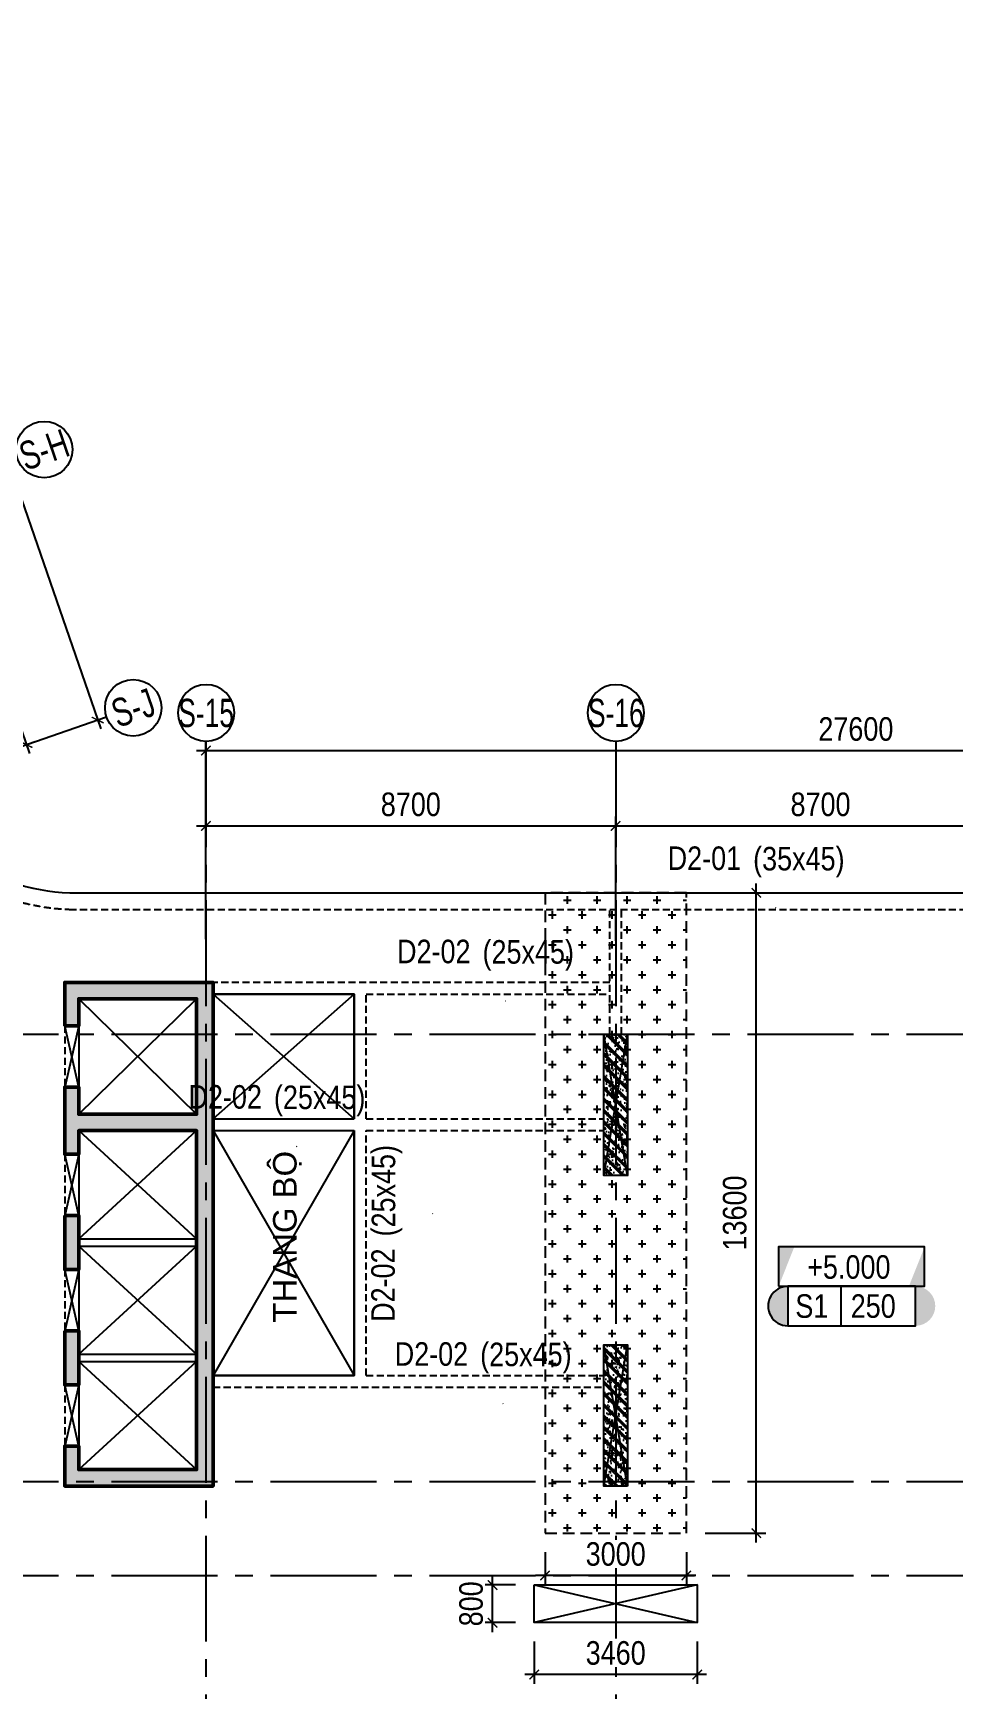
# Model space of a CAD drawing. Header units: millimetres. Extents: x -80883 to 1826631, y -376836 to 309394.
# Drawn here: x 1136849 to 1156378, y -329733 to -294566 of the extents above; entities that cross this region are included whole.
import ezdxf
from ezdxf.enums import TextEntityAlignment as Align

# ---------------------------------------------------------------- set-up
doc = ezdxf.new("R2010")
doc.units = ezdxf.units.MM
doc.header["$LTSCALE"] = 100
doc.header["$PDMODE"] = 32
doc.header["$PDSIZE"] = 2.5
for name, pattern in [('CENTER2', [1.125, 0.75, -0.125, 0.125, -0.125]), ('DASHED', [4.5, 3, -1.5]), ('HIDDEN', [0.375, 0.25, -0.125])]:
    doc.linetypes.add(name, pattern=pattern)
for name, color, linetype in [('0-khuat', 3, 'HIDDEN'), ('A-GLAZ', 135, 'Continuous'), ('ccu11-Khuat', 9, 'DASHED'), ('ccu11-Thay', 7, 'Continuous'), ('ccu12-Chidan', 9, 'Continuous'), ('ccu12-Hatch', 250, 'Continuous'), ('ccu12-Text', 31, 'Continuous'), ('ccu12-Truc', 13, 'CENTER2'), ('KC2-DIM', 251, 'Continuous'), ('KT-Dim', 8, 'Continuous'), ('KT-Hatch', 251, 'Continuous'), ('Xref_ST_MBDV Cot vach 30.7.2022|Xref_ST_MBDV Cot vach 30.7.2022|Xref_ST_MBDV Cot vach 30.7.2022|Xref_ST_MBDV Cot vach 30.7.2022|A-GRID-SYM', 50, 'Continuous'), ('Xref_ST_MBDV Cot vach 30.7.2022|Xref_ST_MBDV Cot vach 30.7.2022|Xref_ST_MBDV Cot vach 30.7.2022|Xref_ST_MBDV Cot vach 30.7.2022|KC-Betong', 6, 'Continuous')]:
    doc.layers.add(name, color=color, linetype=linetype)
for name, color, linetype, lineweight in [('ccu12-Tencaukien', 9, 'Continuous', 15), ('KC-Tencaukien', 9, 'Continuous', 15), ('ST_MBDV Cot vach 220805$0$Xref_ST_MBDV Cot vach 30.7.2022$0$KT-Net cot vach', 6, 'Continuous', 50)]:
    doc.layers.add(name, color=color, linetype=linetype, lineweight=lineweight)
doc.styles.add('Arial', font='arial.ttf', dxfattribs={"width": 0.7})
doc.styles.add('Arial Narrow', font='ARIALN.TTF')
doc.styles.add('HBA-Text', font='GOTHIC.TTF')
doc.dimstyles.new('ccu12-200', dxfattribs={"dimscale": 200, "dimtxt": 2.5, "dimasz": 1, "dimexe": 1, "dimexo": 2, "dimgap": 1, "dimtad": 1, "dimdec": 0, "dimrnd": 5, "dimdsep": 46, "dimtxsty": 'Arial Narrow', "dimblk": 'ARCHTICK', "dimcen": -1, "dimdle": 1, "dimclrd": 256, "dimclre": 256, "dimclrt": 3, "dimadec": 0, "dimazin": 2, "dimtfac": 0.1, "dimtdec": 0, "dimtmove": 0, "dimatfit": 1, "dimldrblk": 'ARCHTICK', "dimfxl": 1, "dimtvp": 0.833333, "dimtolj": 1, "dimtzin": 12, "dimarcsym": 0})

# ---------------------------------------------------------------- blocks, each defined once
blk = doc.blocks.new('_ARCHTICK')
at = {"color": 0, "linetype": 'ByBlock', "const_width": 0.15}
blk.add_lwpolyline([(-0.5, -0.5), (0.5, 0.5)], dxfattribs=at)
blk = doc.blocks.new('*D1000')
at = {"layer": 'Defpoints', "color": 0, "transparency": 16777216}
for p in [(373326, -61952, 0), (377787, -66548), (375218, -67435, 0)]:
    blk.add_point(p, dxfattribs=at)
at = {"layer": 'KT-Dim', "lineweight": -2, "transparency": 16777216}
for p, q in [((373704, -61822), (376084, -61000)), ((375829, -60876), (377853, -66737)), ((375596, -67304), (377976, -66483))]:
    blk.add_line(p, q, dxfattribs=at)
at = {"layer": 'KT-Dim', "lineweight": -2, "transparency": 16777216, "xscale": 200, "yscale": 200, "zscale": 200}
for p, rotation in [((375894, -61065), 109.0471074728855), ((377787, -66548), 289.0471074728856)]:
    blk.add_blockref('_ARCHTICK', p, dxfattribs=dict(at, rotation=rotation))
at = {"layer": 'KT-Dim', "color": 3, "transparency": 16777216, "insert": (377271, -63658), "char_height": 500, "attachment_point": 5, "rotation": 289.0471, "style": 'Arial Narrow'}
blk.add_mtext('\\A1;5800', dxfattribs=at)
blk = doc.blocks.new('GRID-SYM-flat-91')
at = {"layer": 'Xref_ST_MBDV Cot vach 30.7.2022|Xref_ST_MBDV Cot vach 30.7.2022|Xref_ST_MBDV Cot vach 30.7.2022|Xref_ST_MBDV Cot vach 30.7.2022|A-GRID-SYM'}
blk.add_circle((0, 0, 0), 900, dxfattribs=at)
at = {"layer": 'Xref_ST_MBDV Cot vach 30.7.2022|Xref_ST_MBDV Cot vach 30.7.2022|Xref_ST_MBDV Cot vach 30.7.2022|Xref_ST_MBDV Cot vach 30.7.2022|A-GRID-SYM', "style": 'HBA-Text'}
blk.add_attdef('GRID', text='', height=900, rotation=19.0471, dxfattribs=at).set_placement((0, 0, 0), align=Align.MIDDLE_CENTER)
blk = doc.blocks.new('GRID-SYM-flat-103')
at = {"layer": 'Xref_ST_MBDV Cot vach 30.7.2022|Xref_ST_MBDV Cot vach 30.7.2022|Xref_ST_MBDV Cot vach 30.7.2022|Xref_ST_MBDV Cot vach 30.7.2022|A-GRID-SYM'}
blk.add_circle((0, 0, 0), 900, dxfattribs=at)
at = {"layer": 'Xref_ST_MBDV Cot vach 30.7.2022|Xref_ST_MBDV Cot vach 30.7.2022|Xref_ST_MBDV Cot vach 30.7.2022|Xref_ST_MBDV Cot vach 30.7.2022|A-GRID-SYM', "style": 'HBA-Text'}
blk.add_attdef('GRID', text='', height=900, rotation=19.0471, dxfattribs=at).set_placement((0, 0, 0), align=Align.MIDDLE_CENTER)
blk = doc.blocks.new('*D976')
at = {"layer": 'Defpoints', "color": 0, "transparency": 16777216}
for p in [(366647, -37704, 0), (379300, -66026), (376730, -66913, 0)]:
    blk.add_point(p, dxfattribs=at)
at = {"layer": 'KT-Dim', "lineweight": -2, "transparency": 16777216}
for p, q in [((367025, -37574), (369405, -36752)), ((369150, -36628), (379365, -66215)), ((377108, -66782), (379489, -65960))]:
    blk.add_line(p, q, dxfattribs=at)
at = {"layer": 'KT-Dim', "lineweight": -2, "transparency": 16777216, "xscale": 200, "yscale": 200, "zscale": 200}
for p, rotation in [((369216, -36817), 109.0471074728855), ((379300, -66026), 289.0471074728856)]:
    blk.add_blockref('_ARCHTICK', p, dxfattribs=dict(at, rotation=rotation))
at = {"layer": 'KT-Dim', "color": 3, "transparency": 16777216, "insert": (374688, -51273), "char_height": 500, "attachment_point": 5, "rotation": 289.0471, "style": 'Arial Narrow'}
blk.add_mtext('\\A1;30900', dxfattribs=at)
blk = doc.blocks.new('*D978')
at = {"layer": 'Defpoints', "color": 0, "transparency": 16777216}
for p in [(390299, -68275), (381599, -71082, 0), (390299, -71118, 0)]:
    blk.add_point(p, dxfattribs=at)
at = {"layer": 'KT-Dim', "lineweight": -2, "transparency": 16777216}
for p, q in [((381599, -70682), (381599, -68075)), ((390299, -70718), (390299, -68075)), ((381399, -68275), (390499, -68275))]:
    blk.add_line(p, q, dxfattribs=at)
at = {"layer": 'KT-Dim', "lineweight": -2, "transparency": 16777216, "xscale": 200, "yscale": 200, "zscale": 200, "rotation": 180}
blk.add_blockref('_ARCHTICK', (381599, -68275), dxfattribs=at)
at = {"layer": 'KT-Dim', "lineweight": -2, "transparency": 16777216, "xscale": 200, "yscale": 200, "zscale": 200}
blk.add_blockref('_ARCHTICK', (390299, -68275), dxfattribs=at)
at = {"layer": 'KT-Dim', "color": 3, "transparency": 16777216, "insert": (385949, -67819), "char_height": 500, "attachment_point": 5, "style": 'Arial Narrow'}
blk.add_mtext('\\A1;8700', dxfattribs=at)
blk = doc.blocks.new('*D979')
at = {"layer": 'Defpoints', "color": 0, "transparency": 16777216}
for p in [(398999, -68275), (398999, -70976, 0), (390299, -71118, 0)]:
    blk.add_point(p, dxfattribs=at)
at = {"layer": 'KT-Dim', "lineweight": -2, "transparency": 16777216}
for p, q in [((390299, -70718), (390299, -68075)), ((398999, -70576), (398999, -68075)), ((390099, -68275), (399199, -68275))]:
    blk.add_line(p, q, dxfattribs=at)
at = {"layer": 'KT-Dim', "lineweight": -2, "transparency": 16777216, "xscale": 200, "yscale": 200, "zscale": 200, "rotation": 180}
blk.add_blockref('_ARCHTICK', (390299, -68275), dxfattribs=at)
at = {"layer": 'KT-Dim', "lineweight": -2, "transparency": 16777216, "xscale": 200, "yscale": 200, "zscale": 200}
blk.add_blockref('_ARCHTICK', (398999, -68275), dxfattribs=at)
at = {"layer": 'KT-Dim', "color": 3, "transparency": 16777216, "insert": (394649, -67819), "char_height": 500, "attachment_point": 5, "style": 'Arial Narrow'}
blk.add_mtext('\\A1;8700', dxfattribs=at)
blk = doc.blocks.new('*D982')
at = {"layer": 'Defpoints', "color": 0, "transparency": 16777216}
for p in [(409199, -66675), (381599, -70845), (409199, -70845)]:
    blk.add_point(p, dxfattribs=at)
at = {"layer": 'KT-Dim', "lineweight": -2, "transparency": 16777216}
for p, q in [((381399, -66675), (409399, -66675)), ((381599, -70445), (381599, -66475)), ((409199, -70445), (409199, -66475))]:
    blk.add_line(p, q, dxfattribs=at)
at = {"layer": 'KT-Dim', "lineweight": -2, "transparency": 16777216, "xscale": 200, "yscale": 200, "zscale": 200, "rotation": 180}
blk.add_blockref('_ARCHTICK', (381599, -66675), dxfattribs=at)
at = {"layer": 'KT-Dim', "lineweight": -2, "transparency": 16777216, "xscale": 200, "yscale": 200, "zscale": 200}
blk.add_blockref('_ARCHTICK', (409199, -66675), dxfattribs=at)
at = {"layer": 'KT-Dim', "color": 3, "transparency": 16777216, "insert": (395399, -66219), "char_height": 500, "attachment_point": 5, "style": 'Arial Narrow'}
blk.add_mtext('\\A1;27600', dxfattribs=at)
blk = doc.blocks.new('GRID-SYM-flat-73')
at = {"layer": 'Xref_ST_MBDV Cot vach 30.7.2022|Xref_ST_MBDV Cot vach 30.7.2022|Xref_ST_MBDV Cot vach 30.7.2022|Xref_ST_MBDV Cot vach 30.7.2022|A-GRID-SYM'}
blk.add_circle((0, 0, 0), 900, dxfattribs=at)
at = {"layer": 'Xref_ST_MBDV Cot vach 30.7.2022|Xref_ST_MBDV Cot vach 30.7.2022|Xref_ST_MBDV Cot vach 30.7.2022|Xref_ST_MBDV Cot vach 30.7.2022|A-GRID-SYM', "style": 'HBA-Text'}
blk.add_attdef('GRID', text='', height=900, rotation=359.6303, dxfattribs=at).set_placement((0, 0, 0), align=Align.MIDDLE_CENTER)
blk = doc.blocks.new('LOI-B2-T1-PN')
at = {"layer": 'KT-Hatch'}
h = blk.add_hatch(dxfattribs=at)
h.set_pattern_fill('BTCT', color=256, scale=30)
h.set_pattern_definition([(50, (106559.85, -42147.03), (215.17805, -18.82564), [22.5, -247.5]), (355, (106559.85, -42147.03), (-41.6254, 225.6576), [18, -198]), (100.4514, (106577.79, -42148.6), (173.5528, 206.8319), [19.1221, -210.3426]), (46.1842, (106559.85, -42087.03), (320.1723, -49.6557), [33.75, -371.25]), (96.6356, (106586.54, -42091.17), (280.3988, 292.2354), [28.683, -315.514]), (351.1842, (106559.85, -42087.03), (280.3986, 292.2356), [27, -297]), (21, (106589.85, -42102.03), (179.0721, -120.78567), [22.5, -247.5]), (326, (106589.85, -42102.03), (72.9946, 217.545), [18, -198]), (71.4514, (106604.78, -42112.1), (252.0668, 96.75915), [19.1221, -210.3426]), (37.5, (106559.854, -42147.03), (3.64796, 99.86816), [0, -195.6, 0, -201, 0, -198.75]), (7.5, (106559.85, -42147.03), (78.92086, 118.32351), [0, -114.6, 0, -191.1, 0, -75.75]), (327.5, (106492.954, -42147.03), (160.14673, -6.76646), [0, -75, 0, -234, 0, -310.5]), (317.5, (106462.95, -42147.03), (174.95585, 30.0315), [0, -97.5, 0, -155.4, 0, -220.5]), (45, (106559.85, -42147.03), (-79.54951, 79.54951), []), (45, (106612.89, -42147.03), (-79.54951, 79.54951), [])])
h.paths.add_polyline_path([(69637, -22527), (69937, -22527), (69937, -21377), (69637, -21377)], flags=17)
h.paths.add_polyline_path([(69937, -18927), (69637, -18927), (69637, -20077), (69937, -20077)], flags=17)
h.paths.add_polyline_path([(69637, -17627), (69937, -17627), (69937, -17127), (72437, -17127), (72437, -24327), (69937, -24327), (69937, -23827), (69637, -23827), (69637, -24677), (72787, -24677), (72787, -13977), (69637, -13977), (69637, -14902), (69937, -14902), (69937, -14327), (72437, -14327), (72437, -16777), (69937, -16777), (69937, -16202), (69637, -16202)])
h.paths.add_polyline_path([(66337, -24327), (63837, -24327), (63837, -17127), (66337, -17127), (66337, -17627), (66637, -17627), (66637, -16777), (63487, -16777), (63487, -24677), (66637, -24677), (66637, -23827), (66337, -23827)])
h.paths.add_polyline_path([(66337, -22527), (66637, -22527), (66637, -21377), (66337, -21377)], flags=17)
h.paths.add_polyline_path([(66337, -20077), (66637, -20077), (66637, -18927), (66337, -18927)], flags=17)
at = {"ltscale": 0.5}
for points in [[(69937, -19427), (72437, -19427)], [(69937, -19577), (72437, -19577)], [(69937, -21877), (72437, -21877)], [(69937, -22027), (72437, -22027)]]:
    blk.add_lwpolyline(points, dxfattribs=at)
at = {"layer": 'ccu11-Khuat', "color": 6, "ltscale": 0.5}
for points in [[(69637, -14902), (69637, -16202)], [(69637, -17627), (69637, -18927)], [(69637, -20077), (69637, -21377)], [(69637, -22527), (69637, -23827)]]:
    blk.add_lwpolyline(points, dxfattribs=at)
at = {"layer": 'ccu11-Thay', "color": 6, "ltscale": 0.5}
for points in [[(69937, -14902), (69937, -16202)], [(69937, -17627), (69937, -18927)], [(69937, -20077), (69937, -21377)], [(69937, -22527), (69937, -23827)]]:
    blk.add_lwpolyline(points, dxfattribs=at)
at = {"layer": 'KC2-DIM', "color": 252, "ltscale": 0.5}
for points in [[(69937, -14327), (72437, -16777)], [(69937, -16777), (72437, -14327)], [(69937, -17127), (72437, -19427)], [(69937, -19427), (72437, -17127)], [(69937, -19577), (72437, -21877)], [(69937, -21877), (72437, -19577)], [(69937, -22027), (72437, -24327)], [(69937, -24327), (72437, -22027)]]:
    blk.add_lwpolyline(points, dxfattribs=at)
at = {"layer": 'KC2-DIM', "ltscale": 0.5}
for points in [[(69937, -14902), (69637, -16202)], [(69937, -16202), (69637, -14902)], [(69937, -17627), (69637, -18927)], [(69937, -18927), (69637, -17627)], [(69937, -20077), (69637, -21377)], [(69937, -21377), (69637, -20077)], [(69937, -22527), (69637, -23827)], [(69937, -23827), (69637, -22527)]]:
    blk.add_lwpolyline(points, dxfattribs=at)
at = {"layer": 'ST_MBDV Cot vach 220805$0$Xref_ST_MBDV Cot vach 30.7.2022$0$KT-Net cot vach'}
for points in [[(69637, -14902), (69637, -13977), (72787, -13977), (72787, -24677), (69637, -24677), (69637, -23827), (69937, -23827), (69937, -24327), (72437, -24327), (72437, -17127), (69937, -17127), (69937, -17627), (69637, -17627), (69637, -16202), (69937, -16202), (69937, -16777), (72437, -16777), (72437, -14327), (69937, -14327), (69937, -14902)], [(69637, -18927), (69937, -18927), (69937, -20077), (69637, -20077)], [(69637, -21377), (69937, -21377), (69937, -22527), (69637, -22527)]]:
    blk.add_lwpolyline(points, close=True, dxfattribs=at)
blk = doc.blocks.new('*U340')
h = blk.add_hatch()
h.set_pattern_fill('VATLIEU04', color=250, scale=40, style=0, pattern_type=2)
h.set_pattern_definition([(50, (-450, 3050), (286.904, -25.101), [30, -330]), (355, (-450, 3050), (-55.5, 300.877), [24, -264]), (100.451, (-426.1, 3047.9), (231.404, 275.776), [25.496, -280.457]), (46.184, (-450, 3130), (426.896, -66.208), [45, -495]), (96.636, (-414.43, 3124.5), (373.865, 389.647), [38.244, -420.685]), (351.184, (-450, 3130), (373.865, 389.65), [36, -396]), (21, (-410, 3110), (238.763, -161.048), [30, -330]), (326, (-410, 3110), (97.326, 290.06), [24, -264]), (71.451, (-390.1, 3096.58), (336.09, 129.012), [25.496, -280.457]), (37.5, (-450, 3050), (4.864, 133.1575), [0, -260.8, 0, -268, 0, -265]), (7.5, (-450, 3050), (105.228, 157.7647), [0, -152.8, 0, -254.8, 0, -101]), (327.5, (-539.2, 3050), (213.529, -9.022), [0, -100, 0, -312, 0, -414]), (317.5, (-579.2, 3050), (233.274, 40.042), [0, -130, 0, -207.2, 0, -294]), (45, (-450, 3050), (-120.208, 120.208), []), (45, (-450, 3099), (-120.208, 120.208), [])])
h.paths.add_polyline_path([(-475, -475), (25, -475), (25, 2525), (-475, 2525)])
at = {"color": 6, "ltscale": 0.25}
blk.add_lwpolyline([(-475, -475), (25, -475), (25, 2525), (-475, 2525)], close=True, dxfattribs=at)
at = {"layer": 'Defpoints', "linetype": 'ByBlock', "ltscale": 30}
for p, q in [((25, -475), (-475, 2525)), ((-475, -475), (25, 2525))]:
    blk.add_line(p, q, dxfattribs=at)
blk = doc.blocks.new('MBDVCOTVACH-T2-T6-PN')
at = {"layer": 'Xref_ST_MBDV Cot vach 30.7.2022|Xref_ST_MBDV Cot vach 30.7.2022|Xref_ST_MBDV Cot vach 30.7.2022|Xref_ST_MBDV Cot vach 30.7.2022|KC-Betong', "linetype": 'ByBlock', "xscale": -1, "rotation": 359.9999999999985}
for p in [(81112, -17602, 0), (81112, -24202, 0)]:
    blk.add_blockref('*U340', p, dxfattribs=at)
blk = doc.blocks.new('*U690')
at = {"layer": 'ccu12-Tencaukien', "color": 8, "ltscale": 10000}
blk.add_line((361, -155), (354, -155), dxfattribs=at)
at = {"layer": 'ccu12-Text', "color": 2, "style": 'Arial Narrow', "width": 0.8}
blk.add_attdef('SH', text='', height=300, dxfattribs=at).set_placement((276, 6), align=Align.BOTTOM_RIGHT)
at = {"layer": 'ccu12-Text', "color": 31, "style": 'Arial Narrow', "width": 0.8}
for tag, p in [('(', (508, -75)), ('KT', (633, -75)), (')', (963, -75))]:
    blk.add_attdef(tag, text='', height=250, dxfattribs=at).set_placement(p, align=Align.BOTTOM_LEFT)
blk = doc.blocks.new('ccu11-cmb-flat-8')
at = {"layer": 'ccu12-Chidan', "color": 7}
blk.add_lwpolyline([(0, 0), (1550, 0), (1550, 419), (0, 419)], close=True, dxfattribs=at)
at = {"layer": 'ccu12-Chidan'}
for points in [[(0, 0), (166, 419), (0, 419)], [(1550, 419), (1383, 0), (1550, 0)]]:
    blk.add_solid(points, dxfattribs=at)
at = {"layer": 'ccu12-Chidan', "color": 31, "style": 'Arial Narrow', "width": 0.8}
blk.add_attdef('+100.00', text='', height=250, dxfattribs=at).set_placement((745, 206), align=Align.MIDDLE_CENTER)
blk = doc.blocks.new('ccu11-chieudaysan-flat-2')
at = {"layer": 'ccu12-Chidan'}
for points in [[(-569, 0), (-569, 419, 1)], [(788, 419), (788, 0, 1)]]:
    blk.add_hatch(color=8, dxfattribs=at).paths.add_polyline_path(points)
at = {"layer": 'ccu12-Chidan', "color": 7}
blk.add_line((0, 0), (0, 419), dxfattribs=at)
blk.add_lwpolyline([(-569, 0), (788, 0), (788, 419), (-569, 419)], close=True, dxfattribs=at)
blk.add_arc((-569, 209), 209, 90, 270.0001, dxfattribs=at)
at = {"layer": 'ccu12-Chidan', "color": 31, "style": 'Arial Narrow', "width": 0.7}
for tag, p in [('S00', (-488, 209)), ('200', (100, 209))]:
    blk.add_attdef(tag, text='', height=250, dxfattribs=at).set_placement(p, align=Align.MIDDLE_LEFT)
blk = doc.blocks.new('MBKC-T2-PN')
at = {"layer": 'ccu11-Khuat', "ltscale": 0.5}
for p, q in [((81212, -15077, 0), (81212, -12427, 0)), ((81462, -15077, 0), (81462, -12427, 0)), ((81212, -13977, 0), (72787, -13977, 0)), ((76037, -14227, 0), (81212, -14227, 0)), ((76037, -16877, 0), (76037, -14227, 0)), ((76037, -22327, 0), (76037, -17127, 0)), ((76037, -22327, 0), (81087, -22327, 0)), ((72787, -22577, 0), (81087, -22577, 0))]:
    blk.add_line(p, q, dxfattribs=at)
at = {"layer": 'ccu11-Khuat', "ltscale": 0.5, "elevation": 0}
blk.add_lwpolyline([(57387, -12930), (65795, -10027, 0.260495), (69737, -12427), (99368, -12427, -0.260985), (101895, -14307), (105249, -29867, -0.450431), (100590, -35327), (55456, -35327, -0.327038), (50923, -31998), (46413, -18965, 0.427604), (30446, -12505), (12824, -18584, -0.131558), (10226, -18474), (9061, -18020, -0.184676), (7455, -16623), (2977, -9107, -0.022026), (-407, -3413, -0.399242), (1801, 257), (31224, 10401, -0.120384), (42573, 11719), (58380, 7611, -0.225825), (60186, 5977), (62086, 488), (51857, -3043)], format="xyb", dxfattribs=at)
for points in [[(76037, -16877), (81087, -16877)], [(76037, -17127), (81087, -17127)]]:
    blk.add_lwpolyline(points, dxfattribs=at)
at = {"layer": 'ccu11-Thay', "elevation": 0}
blk.add_lwpolyline([(31107, 10731, -0.12058), (42639, 12064), (58474, 7948, -0.227239), (60514, 6101), (65879, -9406, 0.290863), (69743, -12077), (99390, -12077, -0.265528), (102229, -14199), (105594, -29805, -0.451371), (100593, -35677), (55455, -35677, -0.326781), (50591, -32108), (46085, -19087, 0.427811), (30575, -12830), (12920, -18922, -0.133076), (10109, -18804), (8937, -18348, -0.183721), (7151, -16795), (2680, -9293, -0.022157), (-738, -3537, -0.402449), (1697, 591), (31107, 10731)], format="xyb", dxfattribs=at)
for points in [[(72787, -14227), (75787, -14227)], [(75787, -17127), (75787, -22327), (72787, -22327), (72787, -14227), (75787, -14227), (75787, -16877)], [(75787, -16877), (75787, -14227), (72787, -14227)], [(72787, -16877), (75787, -16877)], [(72787, -22327), (75787, -22327), (75787, -17127)], [(72787, -17127), (75787, -17127)]]:
    blk.add_lwpolyline(points, dxfattribs=at)
at = {"layer": 'KC2-DIM', "ltscale": 0.5}
for p, q in [((72787, -17127, 0), (75787, -22327, 0)), ((75787, -17127, 0), (72787, -22327, 0))]:
    blk.add_line(p, q, dxfattribs=at)
at = {"layer": 'KC2-DIM', "ltscale": 0.5, "elevation": 0}
blk.add_lwpolyline([(72787, -14227), (75787, -14227)], dxfattribs=at)
at = {"layer": 'KC2-DIM', "color": 252, "ltscale": 0.5, "elevation": 0}
for points in [[(72787, -14227), (75787, -16877)], [(75787, -14227), (72787, -16877)]]:
    blk.add_lwpolyline(points, dxfattribs=at)
blk = doc.blocks.new('*D1069')
at = {"layer": 'Defpoints', "color": 0, "ltscale": 0.5, "transparency": 16777216}
for p in [(79607, -27577, 0), (83067, -27577, 0), (79607, -28679)]:
    blk.add_point(p, dxfattribs=at)
at = {"layer": 'KC2-DIM', "lineweight": -2, "ltscale": 0.5, "transparency": 16777216}
for p, q in [((79607, -27977), (79607, -28879)), ((83067, -27977), (83067, -28879)), ((83267, -28679), (79407, -28679))]:
    blk.add_line(p, q, dxfattribs=at)
at = {"layer": 'KC2-DIM', "lineweight": -2, "ltscale": 0.5, "transparency": 16777216, "xscale": 200, "yscale": 200, "zscale": 200, "rotation": 180}
blk.add_blockref('_ARCHTICK', (79607, -28679), dxfattribs=at)
at = {"layer": 'KC2-DIM', "lineweight": -2, "ltscale": 0.5, "transparency": 16777216, "xscale": 200, "yscale": 200, "zscale": 200}
blk.add_blockref('_ARCHTICK', (83067, -28679), dxfattribs=at)
at = {"layer": 'KC2-DIM', "color": 3, "ltscale": 0.5, "transparency": 16777216, "insert": (81337, -28223), "char_height": 500, "attachment_point": 5, "style": 'Arial Narrow', "bg_fill": 3, "box_fill_scale": 1.1, "bg_fill_color": 256, "bg_fill_true_color": 13158600, "bg_fill_transparency": 0}
blk.add_mtext('\\A1;3460', dxfattribs=at)
blk = doc.blocks.new('*D1070')
at = {"layer": 'Defpoints', "color": 0, "ltscale": 0.5, "transparency": 16777216}
for p in [(79607, -26777, 0), (79607, -27577, 0)]:
    blk.add_point(p, dxfattribs=at)
at = {"layer": 'KC2-DIM', "lineweight": -2, "ltscale": 0.5, "transparency": 16777216}
for p, q in [((78724, -27777), (78724, -26577)), ((79207, -26777), (78524, -26777)), ((79207, -27577), (78524, -27577))]:
    blk.add_line(p, q, dxfattribs=at)
at = {"layer": 'KC2-DIM', "lineweight": -2, "ltscale": 0.5, "transparency": 16777216, "xscale": 200, "yscale": 200, "zscale": 200}
for p, rotation in [((78724, -26777), 90), ((78724, -27577), 270)]:
    blk.add_blockref('_ARCHTICK', p, dxfattribs=dict(at, rotation=rotation))
at = {"layer": 'KC2-DIM', "color": 3, "ltscale": 0.5, "transparency": 16777216, "insert": (78268, -27177), "char_height": 500, "attachment_point": 5, "rotation": 90, "style": 'Arial Narrow', "bg_fill": 3, "box_fill_scale": 1.1, "bg_fill_color": 256, "bg_fill_true_color": 13158600, "bg_fill_transparency": 0}
blk.add_mtext('\\A1;800', dxfattribs=at)
at = {"layer": 'Defpoints', "color": 0, "ltscale": 0.5, "transparency": 16777216}
blk.add_point((78724, -26777), dxfattribs=at)
blk = doc.blocks.new('MBKC-N-T2')
at = {"layer": 'ccu12-Hatch', "ltscale": 0.5}
h = blk.add_hatch(dxfattribs=at)
h.set_pattern_fill('CROSS', color=256, scale=50)
h.set_pattern_definition([(0, (-894364.76, 300749.45), (317.5, 317.5), [158.75, -476.25]), (90, (-894285.4, 300670.08), (-317.5, 317.5), [158.75, -476.25])])
h.paths.add_polyline_path([(79837, -25677), (82837, -25677), (82837, -12077), (79837, -12077)])
at = {"layer": '0-khuat', "ltscale": 10}
blk.add_lwpolyline([(82837, -25677), (82837, -12077), (79837, -12077), (79837, -25677)], close=True, dxfattribs=at)
blk = doc.blocks.new('*D1084')
at = {"layer": 'Defpoints', "color": 0, "ltscale": 0.5, "transparency": 16777216}
for p in [(1150719, -312826), (1152204, -312826), (1150719, -326426)]:
    blk.add_point(p, dxfattribs=at)
at = {"layer": 'KC2-DIM', "lineweight": -2, "ltscale": 0.5, "transparency": 16777216}
for p, q in [((1152204, -326626), (1152204, -312626)), ((1151119, -312826), (1152404, -312826)), ((1151119, -326426), (1152404, -326426))]:
    blk.add_line(p, q, dxfattribs=at)
at = {"layer": 'KC2-DIM', "lineweight": -2, "ltscale": 0.5, "transparency": 16777216, "xscale": 200, "yscale": 200, "zscale": 200}
for p, rotation in [((1152204, -312826), 90), ((1152204, -326426), 270)]:
    blk.add_blockref('_ARCHTICK', p, dxfattribs=dict(at, rotation=rotation))
at = {"layer": 'KC2-DIM', "color": 3, "ltscale": 0.5, "transparency": 16777216, "insert": (1151748, -319626), "char_height": 500, "attachment_point": 5, "rotation": 90, "style": 'Arial Narrow', "bg_fill": 3, "box_fill_scale": 1.1, "bg_fill_color": 256, "bg_fill_true_color": 13158600, "bg_fill_transparency": 0}
blk.add_mtext('\\A1;13600', dxfattribs=at)
blk = doc.blocks.new('*D1085')
at = {"layer": 'Defpoints', "color": 0, "ltscale": 0.5, "transparency": 16777216}
for p in [(1147719, -326426), (1150719, -326426), (1147719, -327326)]:
    blk.add_point(p, dxfattribs=at)
at = {"layer": 'KC2-DIM', "lineweight": -2, "ltscale": 0.5, "transparency": 16777216}
for p, q in [((1147719, -326826), (1147719, -327526)), ((1150719, -326826), (1150719, -327526)), ((1150919, -327326), (1147519, -327326))]:
    blk.add_line(p, q, dxfattribs=at)
at = {"layer": 'KC2-DIM', "lineweight": -2, "ltscale": 0.5, "transparency": 16777216, "xscale": 200, "yscale": 200, "zscale": 200, "rotation": 180}
blk.add_blockref('_ARCHTICK', (1147719, -327326), dxfattribs=at)
at = {"layer": 'KC2-DIM', "lineweight": -2, "ltscale": 0.5, "transparency": 16777216, "xscale": 200, "yscale": 200, "zscale": 200}
blk.add_blockref('_ARCHTICK', (1150719, -327326), dxfattribs=at)
at = {"layer": 'KC2-DIM', "color": 3, "ltscale": 0.5, "transparency": 16777216, "insert": (1149219, -326871), "char_height": 500, "attachment_point": 5, "style": 'Arial Narrow', "bg_fill": 3, "box_fill_scale": 1.1, "bg_fill_color": 256, "bg_fill_true_color": 13158600, "bg_fill_transparency": 0}
blk.add_mtext('\\A1;3000', dxfattribs=at)
blk = doc.blocks.new('Grid-ST-flat-3')
at = {"layer": 'ccu12-Truc', "ltscale": 30}
for p, q in [((381599.4, -66474.8), (381599.4, -104409.6)), ((390299.4, -66474.8), (390299.4, -104409.6)), ((366096.2, -72696.3), (425824, -72696.3)), ((366096.2, -82196.3), (425824, -82196.3)), ((366096.2, -84196.3), (425824, -84196.3))]:
    blk.add_line(p, q, dxfattribs=at)
at = {"layer": 'KT-Dim'}
ref = blk.add_blockref('GRID-SYM-flat-103', (378163.1, -60282.1, 0), dxfattribs=dict(at, xscale=0.6666666666666666, yscale=0.6666666666666666, zscale=0.6666666666666666))
ref.add_attrib('GRID', 'S-H', dxfattribs={"layer": 'Xref_ST_MBDV Cot vach 30.7.2022|Xref_ST_MBDV Cot vach 30.7.2022|Xref_ST_MBDV Cot vach 30.7.2022|Xref_ST_MBDV Cot vach 30.7.2022|A-GRID-SYM', "height": 600, "rotation": 19, "style": 'HBA-Text', "width": 0.75}).set_placement((378163.1, -60282.1, 0), align=Align.MIDDLE_CENTER)
ref = blk.add_blockref('GRID-SYM-flat-91', (380055.9, -65764.6, 0), dxfattribs=dict(at, xscale=0.6666666666666666, yscale=0.6666666666666666, zscale=0.6666666666666666))
ref.add_attrib('GRID', 'S-J', dxfattribs={"layer": 'Xref_ST_MBDV Cot vach 30.7.2022|Xref_ST_MBDV Cot vach 30.7.2022|Xref_ST_MBDV Cot vach 30.7.2022|Xref_ST_MBDV Cot vach 30.7.2022|A-GRID-SYM', "height": 600, "rotation": 19, "style": 'HBA-Text', "width": 0.75}).set_placement((380055.9, -65764.6, 0), align=Align.MIDDLE_CENTER)
ref = blk.add_blockref('GRID-SYM-flat-73', (381602.8, -65874.8, 0), dxfattribs=dict(at, xscale=-0.6666666666666665, yscale=0.6666666666666665, zscale=0.6666666666666665, rotation=179.6748020054017))
ref.add_attrib('GRID', 'S-15', dxfattribs={"layer": 'Xref_ST_MBDV Cot vach 30.7.2022|Xref_ST_MBDV Cot vach 30.7.2022|Xref_ST_MBDV Cot vach 30.7.2022|Xref_ST_MBDV Cot vach 30.7.2022|A-GRID-SYM', "height": 600, "style": 'HBA-Text', "width": 0.7}).set_placement((381602.8, -65874.8, 0), align=Align.MIDDLE_CENTER)
ref = blk.add_blockref('GRID-SYM-flat-73', (390302.8, -65874.8, 0), dxfattribs=dict(at, xscale=-0.6666666666666665, yscale=0.6666666666666665, zscale=0.6666666666666665, rotation=179.6748020054017))
ref.add_attrib('GRID', 'S-16', dxfattribs={"layer": 'Xref_ST_MBDV Cot vach 30.7.2022|Xref_ST_MBDV Cot vach 30.7.2022|Xref_ST_MBDV Cot vach 30.7.2022|Xref_ST_MBDV Cot vach 30.7.2022|A-GRID-SYM', "height": 600, "style": 'HBA-Text', "width": 0.7}).set_placement((390302.8, -65874.8, 0), align=Align.MIDDLE_CENTER)
for base, p1, p2, picture, middle in [((379299.7, -66025.7, 0), (366646.9, -37704.3), (376730.3, -66912.7, 0), '*D976', (374688, -51272.9, 0)), ((377787.3, -66547.8, 0), (373325.8, -61952.2), (375217.9, -67434.9, 0), '*D1000', (377271.3, -63658, 0))]:
    dim = blk.add_linear_dim(base=base, p1=p1, p2=p2, angle=109.04711, dimstyle='ccu12-200', dxfattribs=at)
    dim.commit()
    dim.dimension.update_dxf_attribs({"geometry": picture, "text_midpoint": middle})
for base, p1, p2, picture, middle in [((409199.4, -66674.8), (381599.4, -70845.4), (409199.4, -70845.4), '*D982', (395399.4, -66219.5)), ((390299.4, -68274.8, 0), (381599.4, -71082.4), (390299.4, -71118), '*D978', (385949.4, -67819.5, 0)), ((398999.4, -68274.8, 0), (390299.4, -71118), (398999.4, -70975.6), '*D979', (394649.4, -67819.5, 0))]:
    dim = blk.add_linear_dim(base=base, p1=p1, p2=p2, dimstyle='ccu12-200', dxfattribs=at)
    dim.commit()
    dim.dimension.update_dxf_attribs({"geometry": picture, "text_midpoint": middle})
blk = doc.blocks.new('LOMO-PODIUM-PN')
at = {"layer": 'ccu11-Thay', "ltscale": 0.5, "elevation": 0}
blk.add_lwpolyline([(79606.8, -26776.6), (83066.8, -26776.6), (83066.8, -27576.6), (79606.8, -27576.6)], close=True, dxfattribs=at)
at = {"layer": 'KC2-DIM', "color": 252, "ltscale": 0.5}
dim = blk.add_linear_dim(base=(79606.8, -28678.7), p1=(83066.8, -27576.6, 0), p2=(79606.8, -27576.6, 0), dimstyle='ccu12-200', override={"dimfxl": 150, "dimtfill": 1}, dxfattribs=at)
dim.commit()
dim.dimension.update_dxf_attribs({"geometry": '*D1069', "text_midpoint": (81336.8, -28223.5)})
dim = blk.add_linear_dim(base=(78723.5, -26776.6), p1=(79606.8, -27576.6, 0), p2=(79606.8, -26776.6, 0), angle=90, dimstyle='ccu12-200', override={"dimfxl": 150, "dimtfill": 1}, dxfattribs=at)
dim.commit()
dim.dimension.update_dxf_attribs({"geometry": '*D1070', "text_midpoint": (78723.5, -27176.6), "dimtype": 128})
for p, q in [((79606.8, -26776.6, 0), (83066.8, -27576.6, 0)), ((83066.8, -26776.6, 0), (79606.8, -27576.6, 0))]:
    blk.add_line(p, q, dxfattribs=at)

msp = doc.modelspace()

# ---------------------------------------------------------------- linework, layer by layer
at = {"layer": 'A-GLAZ'}
msp.add_lwpolyline([(1098988.6, -290018.7, -0.1205796), (1110521, -288685.6), (1126356.1, -292801.1, -0.2272386), (1128396.1, -294648.2), (1133760.9, -310155.3, 0.2908633), (1137625.3, -312826.1), (1167272.2, -312826.1, -0.2655276), (1170111.3, -314948.2), (1173475.9, -330554.5, -0.4513715), (1168474.9, -336426.1), (1123337.5, -336426.1, -0.326781), (1118472.7, -332857.3), (1113967, -319836.8, 0.427811), (1098457.4, -313579.9), (1080802.3, -319671, -0.1330764), (1077991.6, -319553.6), (1076819.4, -319097.2, -0.183721), (1075032.7, -317544.6), (1070562.2, -310042.3, -0.022157), (1067144.5, -304286.7, -0.4024491), (1069579.1, -300158), (1098988.6, -290018.7)], format="xyb", dxfattribs=at)

# ---------------------------------------------------------------- block references
for name, p in [('Grid-ST-flat-3', (758919.5, -243129.8)), ('LOI-B2-T1-PN', (1067882.1, -300749.5))]:
    msp.add_blockref(name, p)
at = {"layer": 'ccu12-Tencaukien', "extrusion": (4.38813e-07, -9.79924e-07, 1)}
ref = msp.add_blockref('*U690', (1152111.1, -312655.5, -0.2), dxfattribs=dict(at, xscale=1.815893337873055, yscale=1.815893337873055, zscale=1.815893337873055, rotation=339.536933714468))
ref.add_attrib('KT', '(35x45)', dxfattribs={"color": 31, "extrusion": (4.38813e-07, -9.79924e-07, 1), "height": 500, "style": 'Arial Narrow'}).set_placement((1152137, -312499.1, 0.8), align=Align.BOTTOM_LEFT)
ref.add_attrib('SH', 'D2-01', dxfattribs={"color": 2, "extrusion": (4.38813e-07, -9.79924e-07, 1), "height": 500, "style": 'Arial Narrow'}).set_placement((1151882, -312490.2, 0.8), align=Align.BOTTOM_RIGHT)
ref = msp.add_blockref('*U690', (1146365.3, -314636, -0.2), dxfattribs=dict(at, xscale=1.815893337873055, yscale=1.815893337873055, zscale=1.815893337873055, rotation=339.536933714468))
ref.add_attrib('KT', '(25x45)', dxfattribs={"color": 31, "extrusion": (4.38813e-07, -9.79924e-07, 1), "height": 500, "style": 'Arial Narrow'}).set_placement((1146391.2, -314479.6, 0.8), align=Align.BOTTOM_LEFT)
ref.add_attrib('SH', 'D2-02', dxfattribs={"color": 2, "extrusion": (4.38813e-07, -9.79924e-07, 1), "height": 500, "style": 'Arial Narrow'}).set_placement((1146136.3, -314470.7, 0.8), align=Align.BOTTOM_RIGHT)
ref = msp.add_blockref('*U690', (1141936.1, -317724.8, -0.2), dxfattribs=dict(at, xscale=1.815893337873055, yscale=1.815893337873055, zscale=1.815893337873055, rotation=339.536933714468))
ref.add_attrib('KT', '(25x45)', dxfattribs={"color": 31, "extrusion": (4.38813e-07, -9.79924e-07, 1), "height": 500, "style": 'Arial Narrow'}).set_placement((1141962, -317568.4, 0.8), align=Align.BOTTOM_LEFT)
ref.add_attrib('SH', 'D2-02', dxfattribs={"color": 2, "extrusion": (4.38813e-07, -9.79924e-07, 1), "height": 500, "style": 'Arial Narrow'}).set_placement((1141707, -317559.5, 0.8), align=Align.BOTTOM_RIGHT)
at = {"layer": 'ccu12-Tencaukien', "extrusion": (9.79924e-07, 4.38813e-07, 1)}
ref = msp.add_blockref('*U690', (1144843.9, -320149.3, 0), dxfattribs=dict(at, xscale=1.815893337873055, yscale=1.815893337873055, zscale=1.815893337873055, rotation=69.5369337144434))
ref.add_attrib('KT', '(25x45)', dxfattribs={"color": 31, "extrusion": (9.79924e-07, 4.38813e-07, 1), "height": 500, "rotation": 90, "style": 'Arial Narrow'}).set_placement((1144687.4, -320123.4, 1), align=Align.BOTTOM_LEFT)
ref.add_attrib('SH', 'D2-02', dxfattribs={"color": 2, "extrusion": (9.79924e-07, 4.38813e-07, 1), "height": 500, "rotation": 90, "style": 'Arial Narrow'}).set_placement((1144678.6, -320378.4, 1), align=Align.BOTTOM_RIGHT)
at = {"layer": 'ccu12-Tencaukien', "extrusion": (4.38813e-07, -9.79924e-07, 1)}
ref = msp.add_blockref('*U690', (1146315.5, -323185.2, -0.2), dxfattribs=dict(at, xscale=1.815893337873055, yscale=1.815893337873055, zscale=1.815893337873055, rotation=339.536933714468))
ref.add_attrib('KT', '(25x45)', dxfattribs={"color": 31, "extrusion": (4.38813e-07, -9.79924e-07, 1), "height": 500, "style": 'Arial Narrow'}).set_placement((1146341.4, -323028.7, 0.8), align=Align.BOTTOM_LEFT)
ref.add_attrib('SH', 'D2-02', dxfattribs={"color": 2, "extrusion": (4.38813e-07, -9.79924e-07, 1), "height": 500, "style": 'Arial Narrow'}).set_placement((1146086.5, -323019.9, 0.8), align=Align.BOTTOM_RIGHT)
at = {"layer": 'KC-Tencaukien'}
ref = msp.add_blockref('ccu11-cmb-flat-8', (1152678.9, -321182.8, 0.1), dxfattribs=dict(at, xscale=1.999999999999999, yscale=1.999999999999999, zscale=1.999999999999999))
ref.add_attrib('+100.00', '+5.000', dxfattribs={"layer": 'ccu12-Chidan', "color": 31, "height": 500, "style": 'Arial Narrow'}).set_placement((1154169.2, -320771.7, 0.1), align=Align.MIDDLE_CENTER)
ref = msp.add_blockref('ccu11-chieudaysan-flat-2', (1154009.7, -322020.7, 0.1), dxfattribs=dict(at, xscale=1.999999999999999, yscale=1.999999999999999, zscale=1.999999999999999))
ref.add_attrib('S00', 'S1', dxfattribs={"layer": 'ccu12-Chidan', "color": 31, "height": 500, "style": 'Arial Narrow'}).set_placement((1153033.6, -321601.7, 0.1), align=Align.MIDDLE_LEFT)
ref.add_attrib('200', '250', dxfattribs={"layer": 'ccu12-Chidan', "color": 31, "height": 500, "style": 'Arial Narrow'}).set_placement((1154209.7, -321601.7, 0.1), align=Align.MIDDLE_LEFT)
at = {"layer": 'KC2-DIM', "ltscale": 0.5}
msp.add_blockref('MBKC-T2-PN', (1067882.1, -300749.5), dxfattribs=at)
at = {"layer": 'KC2-DIM'}
msp.add_blockref('MBDVCOTVACH-T2-T6-PN', (1067882.1, -300749.5), dxfattribs=at)

# ---------------------------------------------------------------- texts
at = {"layer": 'ccu12-Tencaukien', "color": 31, "style": 'Arial'}
msp.add_text('THANG BỘ', height=500, rotation=90, dxfattribs=at).set_placement((1142442.9, -321953.5, 0))

# ---------------------------------------------------------------- next in the draw order: block references
at = {"layer": 'ccu11-Thay'}
msp.add_blockref('LOMO-PODIUM-PN', (1067882.1, -300749.5), dxfattribs=at)

# ---------------------------------------------------------------- next in the draw order: block references
msp.add_blockref('MBKC-N-T2', (1067882.1, -300749.5))

# ---------------------------------------------------------------- next in the draw order: dimensions: what is measured, and where the dimension line sits
at = {"layer": 'KC2-DIM', "ltscale": 0.5}
dim = msp.add_linear_dim(base=(1152203.5, -312826.1), p1=(1150718.9, -326426.1), p2=(1150718.9, -312826.1), angle=90, dimstyle='ccu12-200', override={"dimfxl": 150, "dimtfill": 1}, dxfattribs=at)
dim.commit()
dim.dimension.update_dxf_attribs({"geometry": '*D1084', "text_midpoint": (1151748.2, -319626.1)})

# ---------------------------------------------------------------- next in the draw order: dimensions: what is measured, and where the dimension line sits
dim = msp.add_linear_dim(base=(1147718.9, -327326.1), p1=(1150718.9, -326426.1), p2=(1147718.9, -326426.1), dimstyle='ccu12-200', override={"dimfxl": 150, "dimtfill": 1}, dxfattribs=at)
dim.commit()
dim.dimension.update_dxf_attribs({"geometry": '*D1085', "text_midpoint": (1149218.9, -326870.8)})

doc.saveas('drawing.dxf')
